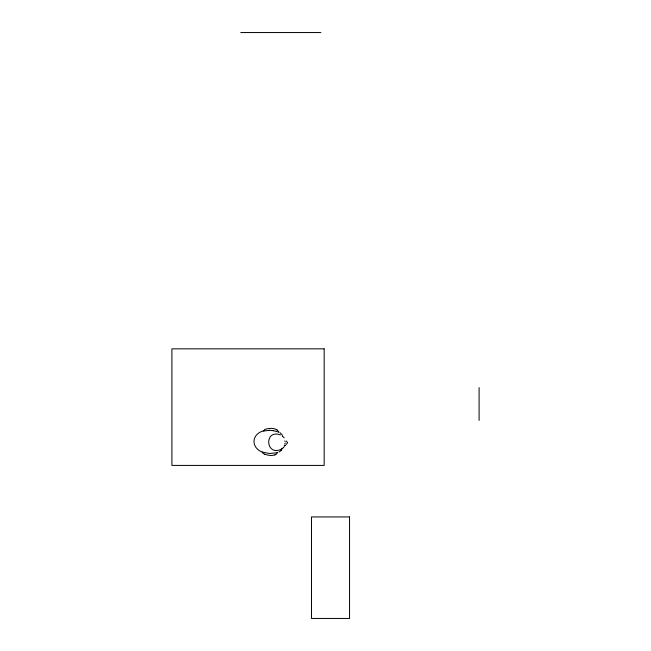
<?xml version="1.0" encoding="UTF-8"?>
<svg xmlns="http://www.w3.org/2000/svg" width="651" height="651" viewBox="0 0 651 651"><rect width="100%" height="100%" fill="white"/><g stroke="black" fill="none" stroke-linecap="round" stroke-linejoin="round"><path stroke-width="0.98" d="M283.86 447.099L283.576 447.522M285.219 442.965L284.853 444.063M263.85 430.864L263.297 430.921L264.07 430.661M278.864 432.036L278.384 431.776M284.625 446.106L285.024 445.26M282.143 448.222L281.802 448.913M278.856 432.044L273.07 430.653M283.34 447.774L281.818 448.905M280.809 450.752L281.785 449.825L279.01 452.038M286.383 444.332L287.612 442.745L286.424 441.028M276.691 453.885C273.062 456.563 268.098 455.399 264.176 454.064L264.892 454.325M285.39 445.113L284.194 445.984M277.635 452.714L269.587 453.503L262.255 452.079M274.934 454.911L275.658 454.577M264.444 429.57C268.684 428.114 274.274 427.447 277.912 430.628M262.784 431.052C251.603 434.624 250.944 447.164 261.694 451.884M281.403 449.206C265.502 456.872 263.842 428.789 280.475 434.917M277 452.868L277.448 452.77M269.807 430.278L273.062 430.653M269.595 430.287L263.875 430.978M240.756 32.55L320.853 32.55M262.678 452.315L262.174 452.071M263.549 453.739L262.801 453.21M276.268 429.424L276.952 429.839M280.028 432.712L282.55 435.202M284.21 437.83L282.371 436.097L282.51 436.528M284.837 440.89L285.138 441.663M479.095 387.614L479.095 420.416M324.165 348.846L171.905 348.846L171.905 465.416L324.165 465.416L324.165 348.846M349.546 516.943L311.479 516.943L311.479 618.45L349.546 618.45L349.546 516.943"/></g></svg>
